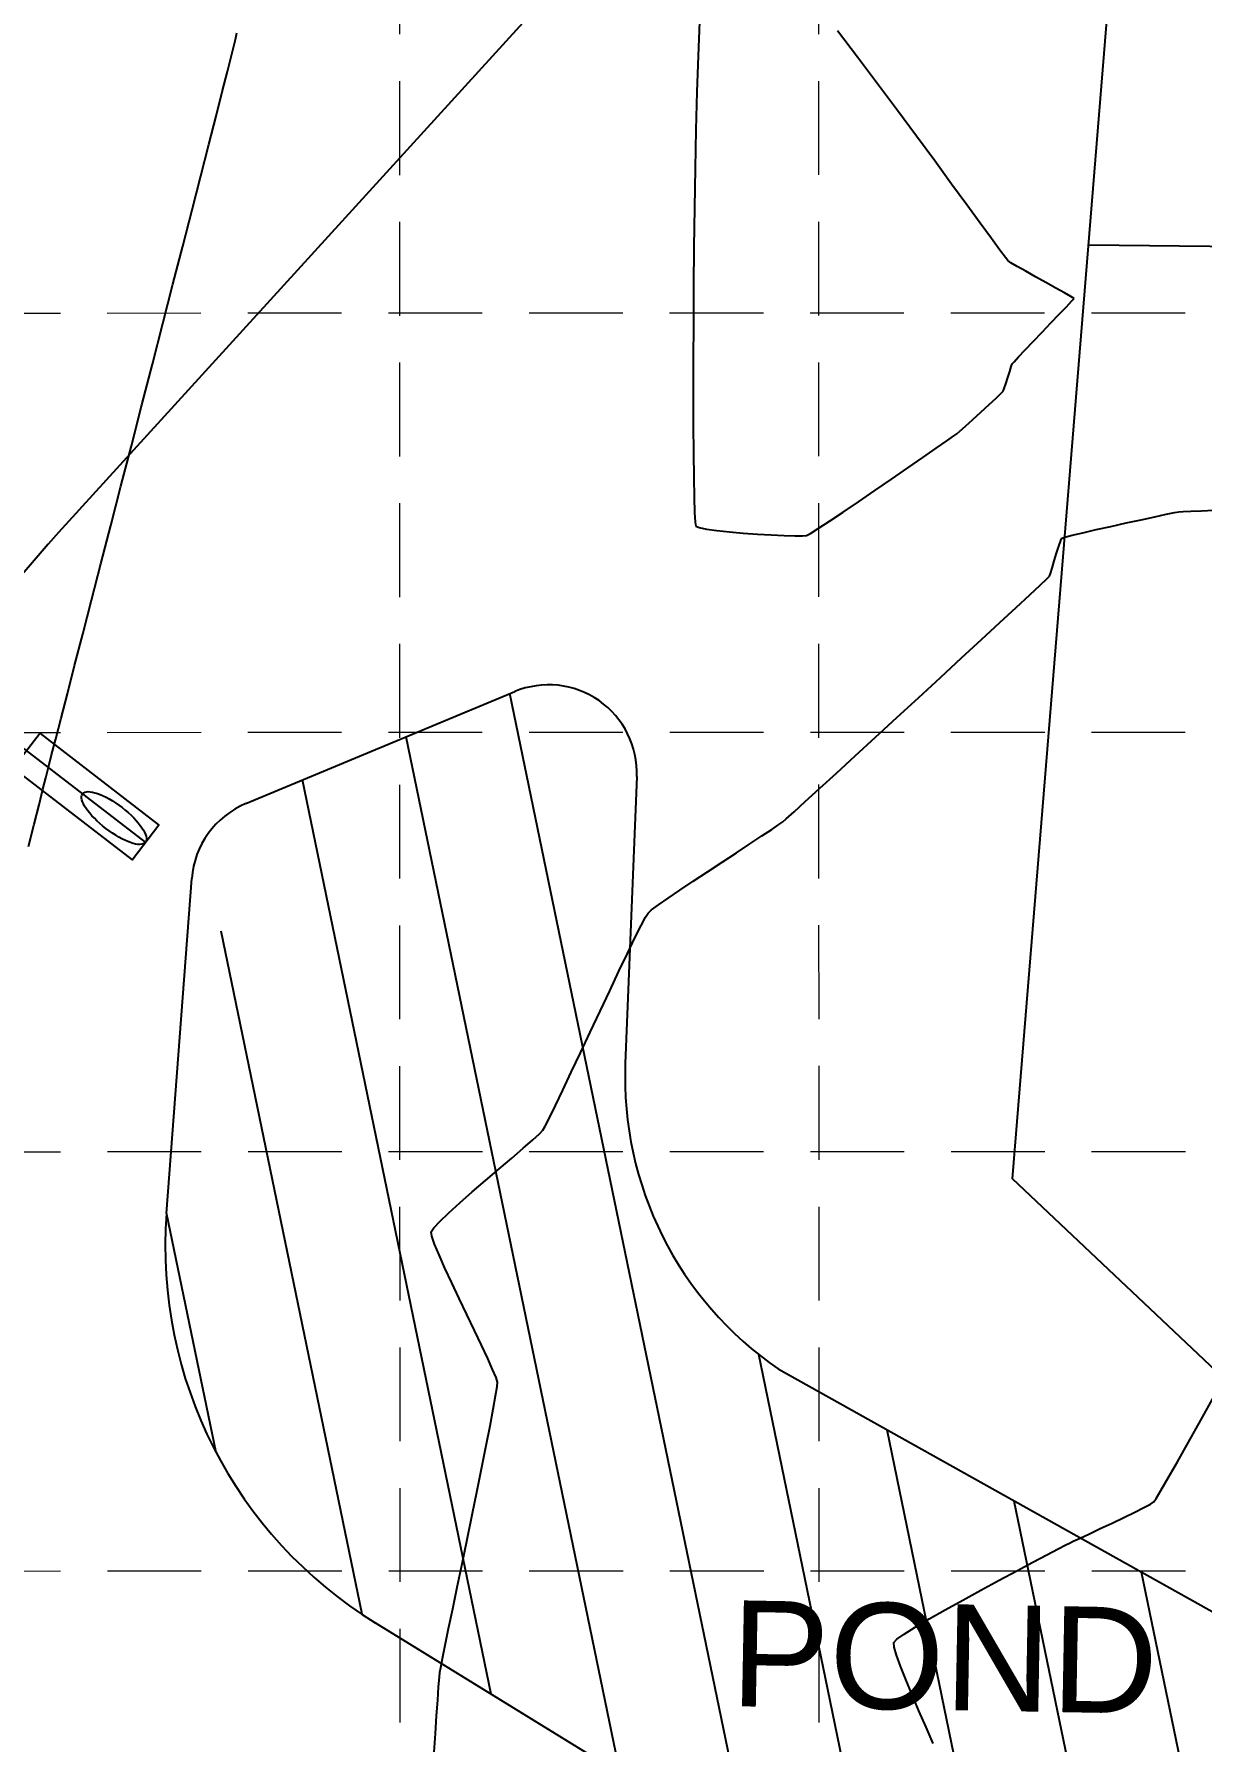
# Model space of a CAD drawing. Extents: x -500 to 2880, y -1767 to 500.
# Drawn here: x 2076.3 to 2208.6, y -928.9 to -735.4 of the extents above; entities that cross this region are included whole.
import ezdxf

# ---------------------------------------------------------------- set-up
doc = ezdxf.new("R2010")
doc.units = 0
doc.header["$LTSCALE"] = 25
doc.header["$MEASUREMENT"] = 0
doc.linetypes.add('CENTER', pattern=[2, 1.25, -0.25, 0.25, -0.25])
doc.linetypes.add('HIDDEN', pattern=[0.375, 0.25, -0.125])
for name, color, linetype in [('CONT-MNR', 9, 'HIDDEN'), ('GRID', 254, 'HIDDEN'), ('P-LOTS', 1, 'CONTINUOUS'), ('P-STORM', 3, 'CONTINUOUS'), ('P-Storm-CL', 11, 'CENTER'), ('PHASE2', 9, 'CONTINUOUS'), ('SILT FENCE', 200, 'CONTINUOUS')]:
    doc.layers.add(name, color=color, linetype=linetype)
doc.styles.get("Standard").update_dxf_attribs({"font": 'ARIAL.TTF'})

msp = doc.modelspace()

# ---------------------------------------------------------------- hatches: boundary and pattern name
at = {"layer": 'SILT FENCE'}
h = msp.add_hatch(dxfattribs=at)
h.set_pattern_fill('ANSI31', color=5, scale=100, style=0)
h.set_pattern_definition([(281.6589000000001, (-630.732708975469, 1250.781006919206), (12.24210030186851, 2.526060212859334), [])])
edge = h.paths.add_edge_path()
edge.add_arc((2183.256031227234, -853.6373460655789), 40, 177.7082065431111, 235.5529922044861)
edge.add_line((2144.589077049925, -819.5283339769232), (2143.288025907642, -852.0377990131128))
edge.add_arc((2134.597075720028, -819.1284472138068), 10, 357.7082065431113, 472.6093610124872)
edge.add_line((2100.276067680664, -822.5889773653347), (2130.752614199357, -809.8969730294696))
edge.add_line((2091.282880728017, -869.022840274426), (2094.14891721428, -831.0674878190526))
edge.add_arc((2141.14094066329, -872.7876589275223), 50, 175.6817486178503, 238.4057102481463)
edge.add_line((2182.248548871739, -956.7722430110182), (2114.945889762261, -915.3766165138795))
edge.add_line((2160.630280427784, -886.6233340113898), (2225.365341831068, -922.8284796991935))
edge.add_arc((2214.052466431343, -939.3214736720989), 20, 292.057593018596, 415.5529922044859)
edge.add_line((2221.563234389479, -957.8576103968597), (2189.444064199158, -957.3724644871054))
edge.add_arc((2186.439757015904, -949.958009797201), 8, 238.4057102481463, 292.0575930185961)

# ---------------------------------------------------------------- linework, layer by layer
at = {"layer": 'CONT-MNR', "color": 35}
for p, q in [((2151.682351428041, -734.0136126638862, 589.00000001), (2151.535217844121, -737.8698189303517, 589.00000001)), ((2169.619114786496, -738.0214496023063, 589.00000001), (2167.351885089446, -735.0314481117424, 589.00000001)), ((2098.653285836354, -737.8557031358632, 589.00000001), (2098.959381122707, -736.6296088875431, 589.00000001)), ((2098.959381122707, -736.6296088875431, 589.00000001), (2099.104739418114, -736.0214640335532, 589.00000001)), ((2099.104739418114, -736.0214640335532, 589.00000001), (2099.248000706273, -735.2773422667258, 589.00000001)), ((2098.199800302116, -739.6483031064943, 589.00000001), (2098.653285836354, -737.8557031358632, 589.00000001)), ((2151.535217844121, -737.8698189303517, 589.00000001), (2151.40732331405, -741.9681297996053, 589.00000001)), ((2171.890807920069, -741.0474887553468, 589.00000001), (2169.619114786496, -738.0214496023063, 589.00000001)), ((2097.612271263054, -741.9559651274172, 589.00000001), (2098.199800302116, -739.6483031064943, 589.00000001)), ((2096.904045462231, -744.7272455266138, 589.00000001), (2097.612271263054, -741.9559651274172, 589.00000001)), ((2151.40732331405, -741.9681297996053, 589.00000001), (2151.297883295088, -746.247743159002, 589.00000001)), ((2174.129575343782, -744.0540301427985, 589.00000001), (2171.890807920069, -741.0474887553468, 589.00000001)), ((2096.088469642707, -747.9107006320653, 589.00000001), (2096.904045462231, -744.7272455266138, 589.00000001)), ((2176.298027911246, -746.9855383365966, 589.00000001), (2174.129575343782, -744.0540301427985, 589.00000001)), ((2151.297883295088, -746.247743159002, 589.00000001), (2151.206113244498, -750.6478568958964, 589.00000001)), ((2095.178890547546, -751.4548867717525, 589.00000001), (2096.088469642707, -747.9107006320653, 589.00000001)), ((2178.358776476077, -749.7864779086751, 589.00000001), (2176.298027911246, -746.9855383365966, 589.00000001)), ((2180.27443189189, -752.4013134309695, 589.00000001), (2178.358776476077, -749.7864779086751, 589.00000001)), ((2094.188654919807, -755.3083602736567, 589.00000001), (2095.178890547546, -751.4548867717525, 589.00000001)), ((2151.206113244498, -750.6478568958964, 589.00000001), (2151.131228619541, -755.1076688976436, 589.00000001)), ((2182.007605012298, -754.7745094754138, 589.00000001), (2180.27443189189, -752.4013134309695, 589.00000001)), ((2093.131109502553, -759.4196774657594, 589.00000001), (2094.188654919807, -755.3083602736567, 589.00000001)), ((2151.131228619541, -755.1076688976436, 589.00000001), (2151.07244487748, -759.5663770515988, 589.00000001)), ((2183.520906690915, -756.8505306139434, 589.00000001), (2182.007605012298, -754.7745094754138, 589.00000001)), ((2184.776947781356, -758.5738414184929, 589.00000001), (2183.520906690915, -756.8505306139434, 589.00000001)), ((2092.019601038846, -763.7373946760417, 589.00000001), (2093.131109502553, -759.4196774657594, 589.00000001)), ((2151.07244487748, -759.5663770515988, 589.00000001), (2151.028977475577, -763.9631792451167, 589.00000001)), ((2185.738339137235, -759.8889064609971, 589.00000001), (2184.776947781356, -758.5738414184929, 589.00000001)), ((2186.367691612166, -760.7401903133905, 589.00000001), (2185.738339137235, -759.8889064609971, 589.00000001)), ((2186.627616059763, -761.072157547608, 589.00000001), (2186.367691612166, -760.7401903133905, 589.00000001)), ((2186.985690581699, -761.3086206764534, 589.00000001), (2186.627616059763, -761.072157547608, 589.00000001)), ((2187.699740983647, -761.7309152037378, 589.00000001), (2186.985690581699, -761.3086206764534, 589.00000001)), ((2188.668739215763, -762.2849786510055, 589.00000001), (2187.699740983647, -761.7309152037378, 589.00000001)), ((2090.867476271747, -768.2100682324847, 589.00000001), (2092.019601038846, -763.7373946760417, 589.00000001)), ((2151.028977475577, -763.9631792451167, 589.00000001), (2151.000041871091, -768.2372733655526, 589.00000001)), ((2189.791657228206, -762.916748539801, 589.00000001), (2188.668739215763, -762.2849786510055, 589.00000001)), ((2190.96746697113, -763.5721623916683, 589.00000001), (2189.791657228206, -762.916748539801, 589.00000001)), ((2192.095140394692, -764.1971577281516, 589.00000001), (2190.96746697113, -763.5721623916683, 589.00000001)), ((2193.073649449049, -764.7376720707952, 589.00000001), (2192.095140394692, -764.1971577281516, 589.00000001)), ((2193.801966084358, -765.1396429411434, 589.00000001), (2193.073649449049, -764.7376720707952, 589.00000001)), ((2193.277475196947, -766.2938758037404, 589.00000001), (2193.870940301598, -765.6723194390228, 589.00000001)), ((2194.179062250774, -765.3490078607407, 589.00000001), (2193.801966084358, -765.1396429411434, 589.00000001)), ((2193.870940301598, -765.6723194390228, 589.00000001), (2194.179062250774, -765.3490078607407, 589.00000001)), ((2194.179062250774, -765.3490078607407, 589.00000001), (2194.179062250774, -765.3490078607407, 589.00000001)), ((2191.530611376042, -768.1241872052874, 589.00000001), (2192.472690900527, -767.1367930330946, 589.00000001)), ((2192.472690900527, -767.1367930330946, 589.00000001), (2193.277475196947, -766.2938758037404, 589.00000001)), ((2089.688081944319, -772.7862544630696, 589.00000001), (2090.867476271747, -768.2100682324847, 589.00000001)), ((2151.000041871091, -768.2372733655526, 589.00000001), (2150.984853521286, -772.3278573002609, 589.00000001)), ((2189.530662497695, -770.2248706909929, 589.00000001), (2190.525260587196, -769.1791743985193, 589.00000001)), ((2190.525260587196, -769.1791743985193, 589.00000001), (2191.530611376042, -768.1241872052874, 589.00000001)), ((2187.869820271545, -771.9808548864685, 589.00000001), (2188.620841071243, -771.1843921609086, 589.00000001)), ((2188.620841071243, -771.1843921609086, 589.00000001), (2189.530662497695, -770.2248706909929, 589.00000001)), ((2088.49476479962, -777.4145096957776, 589.00000001), (2089.688081944319, -772.7862544630696, 589.00000001)), ((2150.984853521286, -772.3278573002609, 589.00000001), (2150.982627883424, -776.174128936597, 589.00000001)), ((2186.635012469623, -774.317677664578, 589.00000001), (2186.853833251466, -773.6172348730312, 589.00000001)), ((2186.853833251466, -773.6172348730312, 589.00000001), (2187.034723753845, -773.0568907307852, 589.00000001)), ((2187.034723753845, -773.0568907307852, 589.00000001), (2187.14027640723, -772.7770684173256, 589.00000001)), ((2187.14027640723, -772.7770684173256, 589.00000001), (2187.351624062306, -772.5373749458736, 589.00000001)), ((2187.351624062306, -772.5373749458736, 589.00000001), (2187.869820271545, -771.9808548864685, 589.00000001)), ((2186.125044142624, -775.8553661401667, 589.00000001), (2186.233210345671, -775.5771664776314, 589.00000001)), ((2186.233210345671, -775.5771664776314, 589.00000001), (2186.415668977848, -775.0177959259399, 589.00000001)), ((2186.415668977848, -775.0177959259399, 589.00000001), (2186.635012469623, -774.317677664578, 589.00000001)), ((2087.300871580716, -782.0433902585902, 589.00000001), (2088.49476479962, -777.4145096957776, 589.00000001)), ((2150.982627883424, -776.174128936597, 589.00000001), (2150.992580414765, -779.7152861619153, 589.00000001)), ((2183.597552035513, -778.2273885575871, 589.00000001), (2184.511773939885, -777.3853473556633, 589.00000001)), ((2184.511773939885, -777.3853473556633, 589.00000001), (2185.308261511751, -776.6450454613405, 589.00000001)), ((2185.308261511751, -776.6450454613405, 589.00000001), (2185.881267372278, -776.1029095107863, 589.00000001)), ((2185.881267372278, -776.1029095107863, 589.00000001), (2186.125044142624, -775.8553661401667, 589.00000001)), ((2181.838894744604, -779.8309823395717, 589.00000001), (2182.671343177474, -779.0747424309454, 589.00000001)), ((2182.671343177474, -779.0747424309454, 589.00000001), (2183.597552035513, -778.2273885575871, 589.00000001)), ((2150.992580414765, -779.7152861619153, 589.00000001), (2151.013926572572, -782.8905268635715, 589.00000001)), ((2178.521256021696, -782.3375650028944, 589.00000001), (2179.717762505403, -781.5037316025686, 589.00000001)), ((2179.717762505403, -781.5037316025686, 589.00000001), (2180.531227168286, -780.9330776436623, 589.00000001)), ((2180.531227168286, -780.9330776436623, 589.00000001), (2180.87826866972, -780.6844137179597, 589.00000001)), ((2180.87826866972, -780.6844137179597, 589.00000001), (2181.20595411574, -780.3996816472986, 589.00000001)), ((2181.20595411574, -780.3996816472986, 589.00000001), (2181.838894744604, -779.8309823395717, 589.00000001)), ((2086.119749030666, -786.6214524794882, 589.00000001), (2087.300871580716, -782.0433902585902, 589.00000001)), ((2151.013926572572, -782.8905268635715, 589.00000001), (2151.045881814107, -785.6390489289199, 589.00000001)), ((2175.312642954293, -784.5595277606687, 589.00000001), (2177.025089057786, -783.375767252856, 589.00000001)), ((2177.025089057786, -783.375767252856, 589.00000001), (2178.521256021696, -782.3375650028944, 589.00000001)), ((2173.46729905184, -785.8300359345495, 589.00000001), (2175.312642954293, -784.5595277606687, 589.00000001)), ((2084.964743892534, -791.0972526864531, 589.00000001), (2086.119749030666, -786.6214524794882, 589.00000001)), ((2151.045881814107, -785.6390489289199, 589.00000001), (2151.087661596632, -787.9000502453158, 589.00000001)), ((2169.711443212542, -788.3960529133769, 589.00000001), (2171.572438691049, -787.1284811827134, 589.00000001)), ((2171.572438691049, -787.1284811827134, 589.00000001), (2173.46729905184, -785.8300359345495, 589.00000001)), ((2151.087661596632, -787.9000502453158, 589.00000001), (2151.138481377407, -789.612728700114, 589.00000001)), ((2167.96769395694, -789.5739405347557, 589.00000001), (2169.711443212542, -788.3960529133769, 589.00000001)), ((2083.849202909379, -795.419347207466, 589.00000001), (2084.964743892534, -791.0972526864531, 589.00000001)), ((2151.138481377407, -789.612728700114, 589.00000001), (2151.197556613695, -790.7162821806695, 589.00000001)), ((2151.197556613695, -790.7162821806695, 589.00000001), (2151.264102762757, -791.1499085743374, 589.00000001)), ((2151.264102762757, -791.1499085743374, 589.00000001), (2151.664754241698, -791.3207987096856, 589.00000001)), ((2165.165459476938, -791.4254210825242, 589.00000001), (2166.424572264865, -790.6033334550663, 589.00000001)), ((2166.424572264865, -790.6033334550663, 589.00000001), (2167.96769395694, -789.5739405347557, 589.00000001)), ((2196.656008199931, -791.5496693052446, 588.00000001), (2198.320239395964, -791.1745486705441, 588.00000001)), ((2198.320239395964, -791.1745486705441, 588.00000001), (2200.052254498567, -790.7904516173274, 588.00000001)), ((2200.052254498567, -790.7904516173274, 588.00000001), (2201.74681909973, -790.4200096150278, 588.00000001)), ((2201.74681909973, -790.4200096150278, 588.00000001), (2203.298698791438, -790.0858541330787, 588.00000001)), ((2203.298698791438, -790.0858541330787, 588.00000001), (2204.60265916568, -789.8106166409134, 588.00000001)), ((2204.60265916568, -789.8106166409134, 588.00000001), (2205.553465814443, -789.6169286079655, 588.00000001)), ((2205.553465814443, -789.6169286079655, 588.00000001), (2206.045884329714, -789.5274215036679, 588.00000001)), ((2206.045884329714, -789.5274215036679, 588.00000001), (2206.510002090897, -789.492682007366, 588.00000001)), ((2206.510002090897, -789.492682007366, 588.00000001), (2207.385180738929, -789.4495952966467, 588.00000001)), ((2207.385180738929, -789.4495952966467, 588.00000001), (2208.580097258103, -789.4002405883064, 588.00000001)), ((2208.580097258103, -789.4002405883064, 588.00000001), (2210.003428632711, -789.3466970991411, 588.00000001)), ((2151.664754241698, -791.3207987096856, 589.00000001), (2152.498008366983, -791.4887342577157, 589.00000001)), ((2152.498008366983, -791.4887342577157, 589.00000001), (2153.669127995561, -791.6497469780103, 589.00000001)), ((2153.669127995561, -791.6497469780103, 589.00000001), (2155.083375984375, -791.7998686301514, 589.00000001)), ((2155.083375984375, -791.7998686301514, 589.00000001), (2156.646015190368, -791.935130973721, 589.00000001)), ((2156.646015190368, -791.935130973721, 589.00000001), (2158.262308470487, -792.0515657683018, 589.00000001)), ((2158.262308470487, -792.0515657683018, 589.00000001), (2159.837518681676, -792.1452047734754, 589.00000001)), ((2159.837518681676, -792.1452047734754, 589.00000001), (2161.276908680878, -792.2120797488246, 589.00000001)), ((2161.276908680878, -792.2120797488246, 589.00000001), (2162.485741325041, -792.2482224539312, 589.00000001)), ((2162.485741325041, -792.2482224539312, 589.00000001), (2163.369279471106, -792.2496646483775, 589.00000001)), ((2163.369279471106, -792.2496646483775, 589.00000001), (2163.832785976019, -792.2124380917459, 589.00000001)), ((2163.832785976019, -792.2124380917459, 589.00000001), (2164.273736933783, -791.9813928253454, 589.00000001)), ((2164.273736933783, -791.9813928253454, 589.00000001), (2165.165459476938, -791.4254210825242, 589.00000001)), ((2192.4293861474, -793.4094182055899, 588.00000001), (2192.640471016216, -792.7980582141773, 588.00000001)), ((2192.640471016216, -792.7980582141773, 588.00000001), (2192.78161064176, -792.5077582702157, 588.00000001)), ((2192.78161064176, -792.5077582702157, 588.00000001), (2193.122362131384, -792.3948580039141, 588.00000001)), ((2193.122362131384, -792.3948580039141, 588.00000001), (2193.951835159629, -792.1824554413629, 588.00000001)), ((2193.951835159629, -792.1824554413629, 588.00000001), (2195.164795318482, -791.8931820519953, 588.00000001)), ((2195.164795318482, -791.8931820519953, 588.00000001), (2196.656008199931, -791.5496693052446, 588.00000001)), ((2191.91520456557, -795.0866362799775, 588.00000001), (2192.177812006716, -794.214667731756, 588.00000001)), ((2192.177812006716, -794.214667731756, 588.00000001), (2192.4293861474, -793.4094182055899, 588.00000001)), ((2082.786472824263, -799.5362923705081, 589.00000001), (2083.849202909379, -795.419347207466, 589.00000001)), ((2191.070162763753, -797.1104985646721, 588.00000001), (2191.355742153408, -796.8311509299938, 588.00000001)), ((2191.355742153408, -796.8311509299938, 588.00000001), (2191.47471366751, -796.5220483917946, 588.00000001)), ((2191.47471366751, -796.5220483917946, 588.00000001), (2191.671019795365, -795.8981533375564, 588.00000001)), ((2191.671019795365, -795.8981533375564, 588.00000001), (2191.91520456557, -795.0866362799775, 588.00000001)), ((2189.126165564091, -798.9278704743566, 588.00000001), (2190.307395941309, -797.8274426623582, 588.00000001)), ((2190.307395941309, -797.8274426623582, 588.00000001), (2191.070162763753, -797.1104985646721, 588.00000001)), ((2081.78990038025, -803.3966445035609, 589.00000001), (2082.786472824263, -799.5362923705081, 589.00000001)), ((2185.743209657382, -802.0627262465097, 588.00000001), (2187.58519551011, -800.3576692519723, 588.00000001)), ((2187.58519551011, -800.3576692519723, 588.00000001), (2189.126165564091, -798.9278704743566, 588.00000001)), ((2183.658931883917, -803.9889287092731, 588.00000001), (2185.743209657382, -802.0627262465097, 588.00000001)), ((2080.872832320399, -806.9489599346052, 589.00000001), (2081.78990038025, -803.3966445035609, 589.00000001)), ((2181.391086067729, -806.0821638915677, 588.00000001), (2183.658931883917, -803.9889287092731, 588.00000001)), ((2178.998396086832, -808.2883190446977, 588.00000001), (2181.391086067729, -806.0821638915677, 588.00000001)), ((2080.048615387772, -810.1417949916224, 589.00000001), (2080.872832320399, -806.9489599346052, 589.00000001)), ((2176.539585819238, -810.5532814199678, 588.00000001), (2178.998396086832, -808.2883190446977, 588.00000001)), ((2079.330596325433, -812.9237060025939, 589.00000001), (2080.048615387772, -810.1417949916224, 589.00000001)), ((2174.073379142962, -812.8229382686826, 588.00000001), (2176.539585819238, -810.5532814199678, 588.00000001)), ((2078.73212187644, -815.2432492955003, 589.00000001), (2079.330596325433, -812.9237060025939, 589.00000001)), ((2171.658499936014, -815.0431768421465, 588.00000001), (2174.073379142962, -812.8229382686826, 588.00000001)), ((2078.266538783858, -817.0489811983235, 589.00000001), (2078.73212187644, -815.2432492955003, 589.00000001)), ((2169.353672076408, -817.1598843916647, 588.00000001), (2171.658499936014, -815.0431768421465, 588.00000001)), ((2077.947193790748, -818.2894580390445, 589.00000001), (2078.266538783858, -817.0489811983235, 589.00000001)), ((2167.217619442158, -819.1189481685412, 588.00000001), (2169.353672076408, -817.1598843916647, 588.00000001)), ((2077.279245635957, -820.9418724184512, 589.00000001), (2077.602831177643, -819.6479401672935, 589.00000001)), ((2077.602831177643, -819.6479401672935, 589.00000001), (2077.78743364017, -818.9132361456442, 589.00000001)), ((2077.78743364017, -818.9132361456442, 589.00000001), (2077.947193790748, -818.2894580390445, 589.00000001)), ((2165.309065911277, -820.8662554240809, 588.00000001), (2167.217619442158, -819.1189481685412, 588.00000001)), ((2076.834761585808, -822.7223135235173, 589.00000001), (2077.279245635957, -820.9418724184512, 589.00000001)), ((2163.686735361778, -822.3476934095885, 588.00000001), (2165.309065911277, -820.8662554240809, 588.00000001)), ((2076.287463597895, -824.9165441068934, 589.00000001), (2076.834761585808, -822.7223135235173, 589.00000001)), ((2161.535638718975, -824.2965105757248, 588.00000001), (2162.409351671672, -823.5091493763681, 588.00000001)), ((2162.409351671672, -823.5091493763681, 588.00000001), (2163.686735361778, -822.3476934095885, 588.00000001)), ((2075.655436242913, -827.4518447929808, 589.00000001), (2076.287463597895, -824.9165441068934, 589.00000001)), ((2158.765363866035, -826.2490104896931, 588.00000001), (2159.881777574233, -825.5094087676316, 588.00000001)), ((2159.881777574233, -825.5094087676316, 588.00000001), (2160.691056917379, -824.9641191242689, 588.00000001)), ((2160.691056917379, -824.9641191242689, 588.00000001), (2161.124320381699, -824.6556642589632, 588.00000001)), ((2161.124320381699, -824.6556642589632, 588.00000001), (2161.535638718975, -824.2965105757248, 588.00000001)), ((2155.886659409573, -828.1410593724796, 588.00000001), (2157.410697306557, -827.1404015910953, 588.00000001)), ((2157.410697306557, -827.1404015910953, 588.00000001), (2158.765363866035, -826.2490104896931, 588.00000001)), ((2152.605995658181, -830.3000841777623, 588.00000001), (2154.262131688858, -829.2084611344882, 588.00000001)), ((2154.262131688858, -829.2084611344882, 588.00000001), (2155.886659409573, -828.1410593724796, 588.00000001)), ((2149.474424722043, -832.3859033106747, 588.00000001), (2150.987132831319, -831.3734058029439, 588.00000001)), ((2150.987132831319, -831.3734058029439, 588.00000001), (2152.605995658181, -830.3000841777623, 588.00000001)), ((2147.042998711346, -834.058335176351, 588.00000001), (2148.136752844128, -833.2950540015966, 588.00000001)), ((2148.136752844128, -833.2950540015966, 588.00000001), (2149.474424722043, -832.3859033106747, 588.00000001)), ((2145.074370342726, -836.4101356391322, 588.00000001), (2145.579564938104, -835.4412631424068, 588.00000001)), ((2145.579564938104, -835.4412631424068, 588.00000001), (2145.862769736276, -834.977198179925, 588.00000001)), ((2145.862769736276, -834.977198179925, 588.00000001), (2146.262043837471, -834.63322413558, 588.00000001)), ((2146.262043837471, -834.63322413558, 588.00000001), (2147.042998711346, -834.058335176351, 588.00000001)), ((2144.381585302166, -837.8061222038605, 588.00000001), (2145.074370342726, -836.4101356391322, 588.00000001)), ((2143.535609168441, -839.5515293703506, 588.00000001), (2144.381585302166, -837.8061222038605, 588.00000001)), ((2142.570841293574, -841.5686636723618, 588.00000001), (2143.535609168441, -839.5515293703506, 588.00000001)), ((2141.521681029584, -843.7798316436524, 588.00000001), (2142.570841293574, -841.5686636723618, 588.00000001)), ((2140.422527728495, -846.1073398179817, 588.00000001), (2141.521681029584, -843.7798316436524, 588.00000001)), ((2139.307780742324, -848.4734947291088, 588.00000001), (2140.422527728495, -846.1073398179817, 588.00000001)), ((2138.211839423094, -850.8006029107921, 588.00000001), (2139.307780742324, -848.4734947291088, 588.00000001)), ((2137.169103122825, -853.010970896791, 588.00000001), (2138.211839423094, -850.8006029107921, 588.00000001)), ((2136.213971193538, -855.0269052208641, 588.00000001), (2137.169103122825, -853.010970896791, 588.00000001)), ((2134.704117855995, -858.1646990182699, 588.00000001), (2135.380842987255, -856.770712416771, 588.00000001)), ((2135.380842987255, -856.770712416771, 588.00000001), (2136.213971193538, -855.0269052208641, 588.00000001)), ((2134.218195151778, -859.1311715591202, 588.00000001), (2134.704117855995, -858.1646990182699, 588.00000001)), ((2131.722662543092, -861.6187102100184, 588.00000001), (2132.798073574994, -860.6844740959992, 588.00000001)), ((2132.798073574994, -860.6844740959992, 588.00000001), (2133.569147316366, -859.9894652478391, 588.00000001)), ((2133.569147316366, -859.9894652478391, 588.00000001), (2133.957474226629, -859.5924365730805, 588.00000001)), ((2133.957474226629, -859.5924365730805, 588.00000001), (2134.218195151778, -859.1311715591202, 588.00000001)), ((2128.972466770028, -863.9698526054666, 588.00000001), (2130.421323761243, -862.733420682355, 588.00000001)), ((2130.421323761243, -862.733420682355, 588.00000001), (2131.722662543092, -861.6187102100184, 588.00000001)), ((2127.454501110027, -865.2692530718111, 588.00000001), (2128.972466770028, -863.9698526054666, 588.00000001)), ((2124.524881945993, -867.8219480040306, 588.00000001), (2125.945836321821, -866.5728691738466, 588.00000001)), ((2125.945836321821, -866.5728691738466, 588.00000001), (2127.454501110027, -865.2692530718111, 588.00000001)), ((2123.270047523123, -868.9577366548212, 588.00000001), (2124.524881945993, -867.8219480040306, 588.00000001)), ((2121.57237669858, -870.6544317880539, 588.00000001), (2122.259742593792, -869.9214822186763, 588.00000001)), ((2122.259742593792, -869.9214822186763, 588.00000001), (2123.270047523123, -868.9577366548212, 588.00000001)), ((2121.286359378071, -871.0978324554114, 588.00000001), (2121.57237669858, -870.6544317880539, 588.00000001)), ((2121.363946754775, -871.5836309020723, 588.00000001), (2121.286359378071, -871.0978324554114, 588.00000001)), ((2121.67813598052, -872.4767493927586, 588.00000001), (2121.363946754775, -871.5836309020723, 588.00000001)), ((2122.187111182855, -873.7035041072181, 588.00000001), (2121.67813598052, -872.4767493927586, 588.00000001)), ((2122.849056489328, -875.1902112251995, 588.00000001), (2122.187111182855, -873.7035041072181, 588.00000001)), ((2123.622156027485, -876.8631869264507, 588.00000001), (2122.849056489328, -875.1902112251995, 588.00000001)), ((2124.464593924874, -878.6487473907202, 588.00000001), (2123.622156027485, -876.8631869264507, 588.00000001)), ((2125.334554309043, -880.4732087977565, 588.00000001), (2124.464593924874, -878.6487473907202, 588.00000001)), ((2126.190221307538, -882.2628873273072, 588.00000001), (2125.334554309043, -880.4732087977565, 588.00000001)), ((2126.989779047908, -883.944099159121, 588.00000001), (2126.190221307538, -882.2628873273072, 588.00000001)), ((2127.691411657699, -885.4431604729465, 588.00000001), (2126.989779047908, -883.944099159121, 588.00000001)), ((2128.25330326446, -886.6863874485313, 588.00000001), (2127.691411657699, -885.4431604729465, 588.00000001)), ((2128.633637995738, -887.6000962656241, 588.00000001), (2128.25330326446, -886.6863874485313, 588.00000001)), ((2128.79059997908, -888.110603103973, 588.00000001), (2128.633637995738, -887.6000962656241, 588.00000001)), ((2128.313796899232, -891.1690512866744, 588.00000001), (2128.584092675273, -889.6624315033254, 588.00000001)), ((2128.584092675273, -889.6624315033254, 588.00000001), (2128.748312306138, -888.6191697176421, 588.00000001)), ((2128.748312306138, -888.6191697176421, 588.00000001), (2128.79059997908, -888.110603103973, 588.00000001)), ((2208.511873262322, -892.4401188362531, 587.00000001), (2210.036444557466, -889.7232513867743, 587.00000001)), ((2127.953280790763, -893.0676918933415, 588.00000001), (2128.313796899232, -891.1690512866744, 588.00000001)), ((2127.518400162612, -895.2870161489778, 588.00000001), (2127.953280790763, -893.0676918933415, 588.00000001)), ((2207.110034246848, -894.930383403445, 587.00000001), (2208.511873262322, -892.4401188362531, 587.00000001)), ((2127.025010827528, -897.755686879235, 588.00000001), (2127.518400162612, -895.2870161489778, 588.00000001)), ((2205.867114887041, -897.1286014715638, 587.00000001), (2207.110034246848, -894.930383403445, 587.00000001)), ((2204.819302558901, -898.9693294238219, 587.00000001), (2205.867114887041, -897.1286014715638, 587.00000001)), ((2126.488968598258, -900.4023669097645, 588.00000001), (2127.025010827528, -897.755686879235, 588.00000001)), ((2204.002784638429, -900.3871236434328, 587.00000001), (2204.819302558901, -898.9693294238219, 587.00000001)), ((2125.92612928755, -903.1557190662181, 588.00000001), (2126.488968598258, -900.4023669097645, 588.00000001)), ((2203.208381524484, -901.6921364175644, 587.00000001), (2203.453748501623, -901.3165405136091, 587.00000001)), ((2203.453748501623, -901.3165405136091, 587.00000001), (2204.002784638429, -900.3871236434328, 587.00000001)), ((2125.352348708151, -905.9444061742477, 588.00000001), (2125.92612928755, -903.1557190662181, 588.00000001)), ((2199.797711763216, -903.445177263669, 587.00000001), (2201.032412609193, -902.849457214483, 587.00000001)), ((2201.032412609193, -902.849457214483, 587.00000001), (2202.075256745626, -902.331290695179, 587.00000001)), ((2202.075256745626, -902.331290695179, 587.00000001), (2202.83199583117, -901.9318072485938, 587.00000001)), ((2202.83199583117, -901.9318072485938, 587.00000001), (2203.208381524484, -901.6921364175644, 587.00000001)), ((2194.82530811072, -905.7810019024998, 587.00000001), (2195.884952381446, -905.2863631621526, 587.00000001)), ((2195.884952381446, -905.2863631621526, 587.00000001), (2197.129733308, -904.7047597803406, 587.00000001)), ((2197.129733308, -904.7047597803406, 587.00000001), (2198.465402549038, -904.0773212999005, 587.00000001)), ((2198.465402549038, -904.0773212999005, 587.00000001), (2199.797711763216, -903.445177263669, 587.00000001)), ((2124.783482672808, -908.6970910595044, 588.00000001), (2125.352348708151, -905.9444061742477, 588.00000001)), ((2191.080791548273, -907.6808412986287, 587.00000001), (2192.358438642547, -907.0120880593005, 587.00000001)), ((2192.358438642547, -907.0120880593005, 587.00000001), (2193.237756521492, -906.5536073350854, 587.00000001)), ((2193.237756521492, -906.5536073350854, 587.00000001), (2193.638422902122, -906.3448672874526, 587.00000001)), ((2193.638422902122, -906.3448672874526, 587.00000001), (2194.045048837164, -906.1475464585453, 587.00000001)), ((2194.045048837164, -906.1475464585453, 587.00000001), (2194.82530811072, -905.7810019024998, 587.00000001)), ((2124.235386994269, -911.34243654764, 588.00000001), (2124.783482672808, -908.6970910595044, 588.00000001)), ((2187.651798845676, -909.4912926767452, 587.00000001), (2189.485137521655, -908.5203988915999, 587.00000001)), ((2189.485137521655, -908.5203988915999, 587.00000001), (2191.080791548273, -907.6808412986287, 587.00000001)), ((2183.59335667757, -911.6692161776792, 587.00000001), (2185.66109780332, -910.5540544925949, 587.00000001)), ((2185.66109780332, -910.5540544925949, 587.00000001), (2187.651798845676, -909.4912926767452, 587.00000001)), ((2123.723917485281, -913.8091054643062, 588.00000001), (2124.235386994269, -911.34243654764, 588.00000001)), ((2179.548043307831, -913.8988665096749, 587.00000001), (2181.528897751413, -912.7973095705291, 587.00000001)), ((2181.528897751413, -912.7973095705291, 587.00000001), (2183.59335667757, -911.6692161776792, 587.00000001)), ((2123.264929958591, -916.0257606351546, 588.00000001), (2123.723917485281, -913.8091054643062, 588.00000001)), ((2176.158437000332, -915.864498380976, 587.00000001), (2177.73111562981, -914.934418833647, 587.00000001)), ((2177.73111562981, -914.934418833647, 587.00000001), (2179.548043307831, -913.8988665096749, 587.00000001)), ((2122.874280226948, -917.9210648858366, 588.00000001), (2123.264929958591, -916.0257606351546, 588.00000001)), ((2174.067116018944, -917.2503664998262, 587.00000001), (2174.910329702381, -916.6496369901922, 587.00000001)), ((2174.910329702381, -916.6496369901922, 587.00000001), (2176.158437000332, -915.864498380976, 587.00000001)), ((2122.567824103099, -919.4236810420042, 588.00000001), (2122.874280226948, -917.9210648858366, 588.00000001)), ((2173.709118233003, -917.627218748409, 587.00000001), (2174.067116018944, -917.2503664998262, 587.00000001)), ((2173.742964668233, -918.130199647825, 587.00000001), (2173.709118233003, -917.627218748409, 587.00000001)), ((2174.008349035293, -919.0468955149404, 587.00000001), (2173.742964668233, -918.130199647825, 587.00000001)), ((2122.270915929771, -920.9655003734023, 588.00000001), (2122.36141739979, -920.4622719293089, 588.00000001)), ((2122.36141739979, -920.4622719293089, 588.00000001), (2122.567824103099, -919.4236810420042, 588.00000001)), ((2174.46474191083, -920.3023066951957, 587.00000001), (2174.008349035293, -919.0468955149404, 587.00000001)), ((2175.07161387149, -921.8214335340316, 587.00000001), (2174.46474191083, -920.3023066951957, 587.00000001)), ((2122.021849910317, -924.1327606521428, 588.00000001), (2122.129832014012, -922.6403353380371, 588.00000001)), ((2122.129832014012, -922.6403353380371, 588.00000001), (2122.215173504558, -921.5510016801461, 588.00000001)), ((2122.215173504558, -921.5510016801461, 588.00000001), (2122.270915929771, -920.9655003734023, 588.00000001)), ((2175.78843549392, -923.5292763768884, 587.00000001), (2175.07161387149, -921.8214335340316, 587.00000001)), ((2121.898185645658, -925.9275369275309, 588.00000001), (2122.021849910317, -924.1327606521428, 588.00000001)), ((2176.574677354766, -925.3508355692071, 587.00000001), (2175.78843549392, -923.5292763768884, 587.00000001)), ((2121.76579767222, -927.9239234692691, 588.00000001), (2121.898185645658, -925.9275369275309, 588.00000001)), ((2177.389810030675, -927.2111114564276, 587.00000001), (2176.574677354766, -925.3508355692071, 587.00000001)), ((2121.631644442188, -930.0211795824252, 588.00000001), (2121.76579767222, -927.9239234692691, 588.00000001)), ((2178.193304098291, -929.0351043839908, 587.00000001), (2177.389810030675, -927.2111114564276, 587.00000001))]:
    msp.add_line(p, q, dxfattribs=at)
at = {"layer": 'GRID', "color": 252, "linetype": 'HIDDEN', "lineweight": 0, "ltscale": 1.7}
for p, q in [((2117.49480544986, 87.99752734279832), (2117.870357555607, -1574.712220786831)), ((2164.994804238227, 88.00825604910915), (2165.370356343974, -1574.70149208052)), ((-114.8120208897959, -767.5067000444217), (2830.187903988962, -766.841520253145)), ((-114.801292183485, -815.0066988327887), (2830.198632695273, -814.341519041512)), ((-114.7905634771741, -862.5066976211558), (2830.209361401584, -861.8415178298791)), ((-114.7798347708632, -910.0066964095229), (2830.220090107895, -909.3415166182461))]:
    msp.add_line(p, q, dxfattribs=at)
at = {"layer": 'P-LOTS', "color": 9}
for p, q in [((2187.180152484043, -865.1029465825335), (2204.364086190043, -654.3640405438958)), ((2195.808903859688, -759.2823785744181), (2297.263578955214, -760.3153331692843)), ((2271.805735107877, -945.050431174835), (2187.180152484043, -865.1029465825335))]:
    msp.add_line(p, q, dxfattribs=at)
at = {"layer": 'P-STORM', "color": 5}
msp.add_lwpolyline([(2073.909498482128, -818.5740815747639), (2087.378364447823, -828.9466246379744), (2090.42911240759, -824.9851934715936), (2076.960246441896, -814.6126504083833)], close=True, dxfattribs=at)
msp.add_ellipse((2085.338450377963, -824.2202358909932), major_axis=(-3.565288049742648, 2.745673163791004), ratio=0.3333333333333346, dxfattribs=at)
at = {"layer": 'P-Storm-CL', "color": 5}
msp.add_line((2088.903738427714, -826.9659090547748), (1900.284073167507, -681.7075327770087), dxfattribs=at)
at = {"layer": 'PHASE2', "color": 9}
msp.add_line((2081.374185319855, -789.2914461897653), (2204.364086190043, -654.3640405438958), dxfattribs=at)
at = {"layer": 'PHASE2', "color": 5}
for p, q in [((2100.276067680664, -822.5889773653347), (2130.752614199357, -809.8969730294696)), ((2144.589077049925, -819.5283339769232), (2143.288025907642, -852.0377990131128)), ((2091.282880728017, -869.022840274426), (2094.14891721428, -831.0674878190526)), ((2160.630280427784, -886.6233340113898), (2225.365341831068, -922.8284796991935)), ((2182.248548871739, -956.7722430110182), (2114.945889762261, -915.3766165138795))]:
    msp.add_line(p, q, dxfattribs=at)
at = {"layer": 'PHASE2', "color": 9}
msp.add_arc((2306.782452578641, -994.7570468420196), 305, 137.6500000000001, 158.5773116396579, dxfattribs=at)
msp.add_arc((2306.782452578641, -994.7570468420196), 305, 137.6500000000001, 158.5773116396579, dxfattribs=at)
at = {"layer": 'PHASE2', "color": 5}
for centre, radius, start, end in [((2134.597075720028, -819.1284472138068), 10, 357.7082065431113, 112.6093610124873), ((2104.120529201335, -831.8204515496719), 10, 112.609361012488, 175.6817486178505), ((2183.256031227234, -853.6373460655789), 40, 177.7082065431111, 235.5529922044861), ((2141.14094066329, -872.7876589275223), 50, 175.6817486178503, 238.4057102481463)]:
    msp.add_arc(centre, radius, start, end, dxfattribs=at)

# ---------------------------------------------------------------- texts
msp.add_text('POND', height=12, rotation=358.9613347193358, dxfattribs=at).set_placement((2155.141263740909, -924.8183824333855))

doc.saveas('drawing.dxf')
